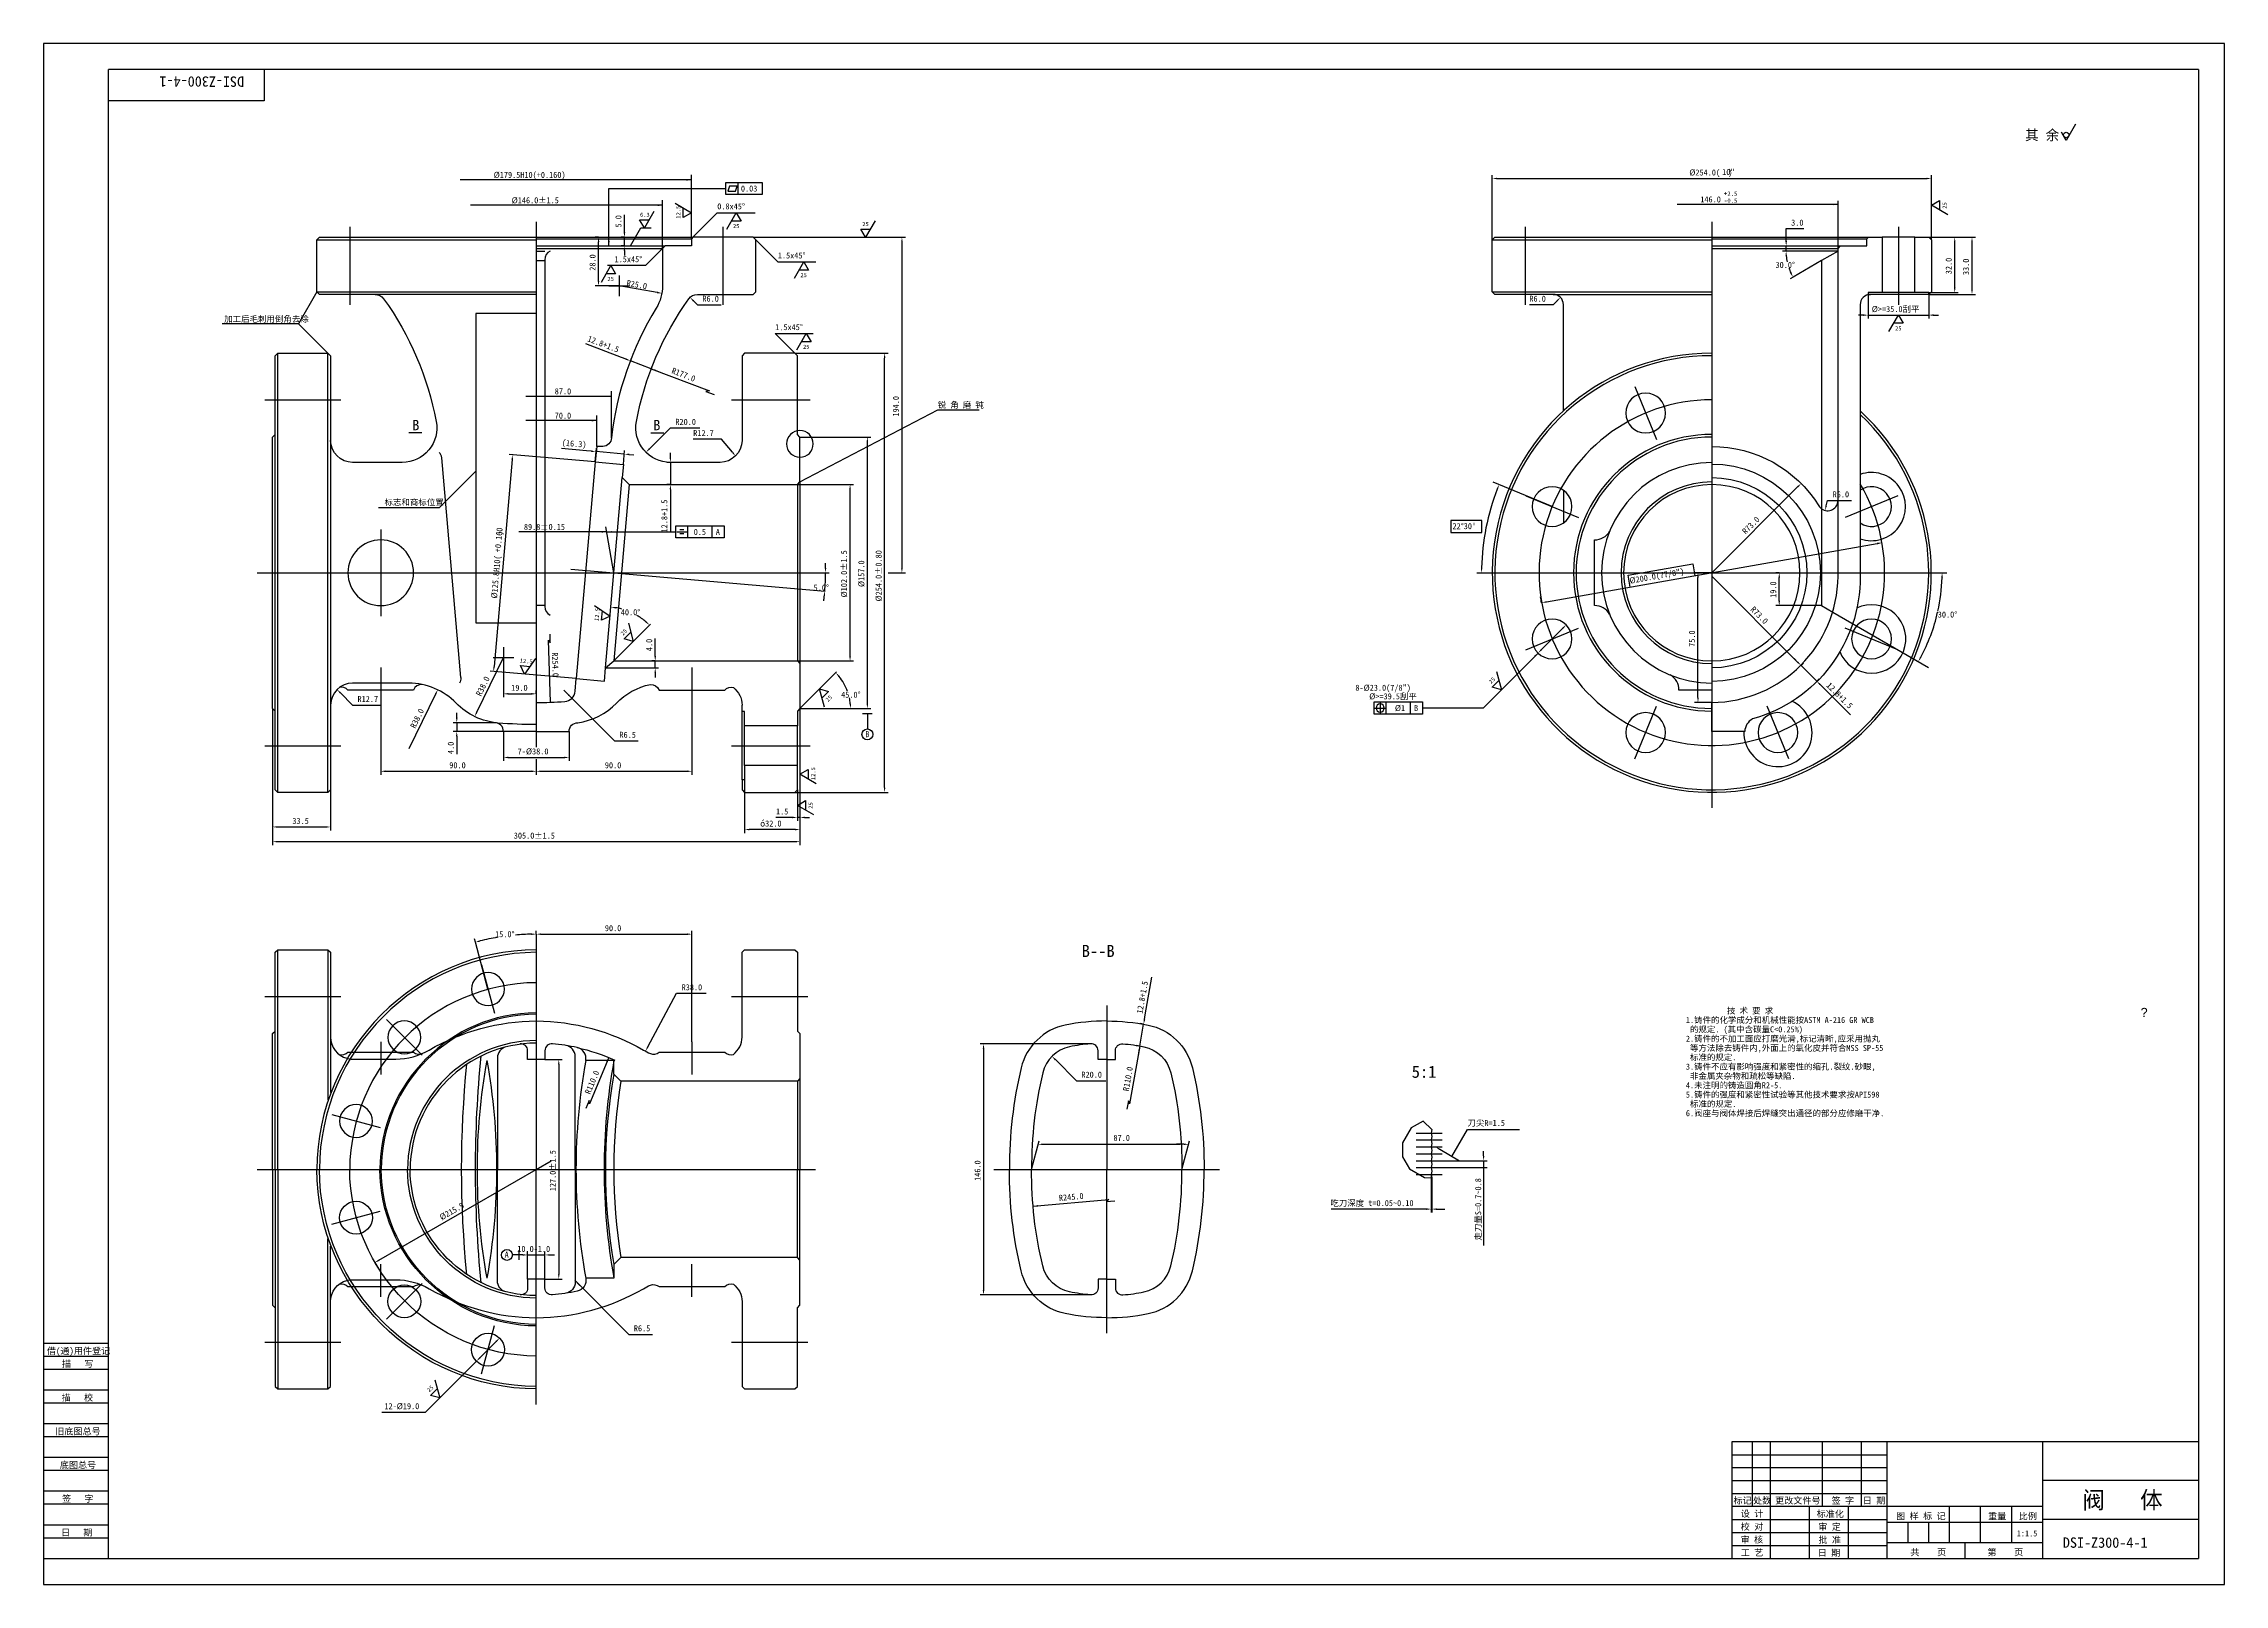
# Model space of a CAD drawing. Header units: metres. Extents: x 0 to 841, y 0 to 594.
import ezdxf

# ---------------------------------------------------------------- set-up
doc = ezdxf.new("R2010")
doc.units = ezdxf.units.M
for name, color, linetype in [('B', 3, 'Continuous'), ('C', 6, 'Continuous'), ('D', 1, 'Continuous'), ('E', 2, 'Continuous'), ('FL', 5, 'Continuous'), ('HA', 5, 'Continuous'), ('T', 7, 'Continuous'), ('TL', 4, 'Continuous')]:
    doc.layers.add(name, color=color, linetype=linetype)

# ---------------------------------------------------------------- blocks, each defined once
blk = doc.blocks.new('PIC5')
for points in [[(-6, 0), (6, 0)], [(2.1, 2.29), (-2.24, 2.29)], [(2.1, -2.35), (-2.34, -2.35)]]:
    blk.add_lwpolyline(points)
blk = doc.blocks.new('PIC20')
blk.add_lwpolyline([(-4.98, -3.04), (4.02, -3.04), (6.02, 2.96), (-2.98, 2.96)], close=True)
blk = doc.blocks.new('PIC1')
for points in [[(-6.4, 0), (6.24, 0)], [(0, 6.28), (0, -6.51)]]:
    blk.add_lwpolyline(points)
blk.add_lwpolyline([(-4.82, 0, 1), (4.82, 0, 1), (-4.82, 0, 1)], format="xyb")
blk = doc.blocks.new('TUKUN1')
at = {"layer": 'FL'}
for p, q in [((841, 594), (0, 594)), ((0, 594), (0, 0)), ((841, 0), (841, 594)), ((0, 83), (25, 83)), ((0, 75), (25, 75)), ((0, 70), (25, 70)), ((0, 62), (25, 62)), ((0, 57), (25, 57)), ((659, 30), (659, 55)), ((666, 10), (666, 55)), ((686, 30), (686, 55)), ((701, 30), (701, 55)), ((0, 49), (25, 49)), ((0, 44), (25, 44)), ((651, 50), (711, 50)), ((651, 45), (711, 45)), ((0, 36), (25, 36)), ((651, 40), (711, 40)), ((651, 35), (711, 35)), ((0, 31), (25, 31)), ((696, 10), (696, 30)), ((0, 23), (25, 23)), ((0, 18), (25, 18)), ((651, 25), (711, 25)), ((651, 20), (711, 20)), ((651, 15), (711, 15)), ((0, 0), (841, 0))]:
    blk.add_line(p, q, dxfattribs=at)
at = {"layer": 'TL'}
for p, q in [((831, 584), (25, 584)), ((25, 10), (25, 584)), ((85, 584), (85, 572)), ((831, 584), (831, 10)), ((85, 572), (25, 572)), ((0, 93), (25, 93)), ((0, 88), (25, 88)), ((831, 55), (651, 55)), ((651, 55), (651, 10)), ((711, 10), (711, 55)), ((771, 10), (771, 55)), ((831, 40), (771, 40)), ((771, 30), (651, 30)), ((681, 10), (681, 30)), ((735, 16), (735, 30)), ((747, 16), (747, 30)), ((759, 16), (759, 30)), ((711, 24), (771, 24)), ((719, 16), (719, 24)), ((727, 16), (727, 24)), ((831, 25), (771, 25)), ((0, 10), (831, 10)), ((771, 16), (711, 16)), ((741, 10), (741, 16))]:
    blk.add_line(p, q, dxfattribs=at)
at = {"layer": 'T'}
for s, p in [('借(通)用件登记', (1.26, 88.76)), ('描   写', (7.09, 83.76)), ('描   校', (6.98, 70.76)), ('旧底图总号', (4.52, 57.76)), ('底图总号', (6.25, 44.76)), ('签   字', (7.1, 31.76)), ('标记', (651.71, 31.07)), ('处数', (659.22, 31.07)), ('更改文件号', (667.75, 31.07)), ('签 字', (689.53, 31.07)), ('日 期', (701.57, 31.07)), ('设 计', (654.5, 25.99)), ('标准化', (683.77, 25.93)), ('图 样 标 记', (714.4, 25.04)), ('重量', (749.88, 25.04)), ('比例', (761.7, 25.04)), ('日   期', (6.72, 18.76)), ('校 对', (654.48, 20.99)), ('审 核', (654.41, 15.99)), ('批 准', (684.46, 15.93)), ('审 定', (684.39, 20.93)), ('工 艺', (654.52, 10.99)), ('日 期', (684.18, 10.93)), ('共    页', (719.91, 11.13)), ('第    页', (749.62, 11.13))]:
    blk.add_text(s, height=2.5, dxfattribs=at).set_placement(p)

msp = doc.modelspace()

# ---------------------------------------------------------------- linework, layer by layer
at = {"layer": 'B'}
for points in [[(643.33, 432.53, 1), (643.33, 347.47, 1)], [(685.67, 414.66, 0.61), (692, 417.9, 0.61)], [(603.92, 374, 0.27), (598.13, 377.33), (598.13, 402.67, 0.27), (603.92, 406, 0.27)], [(643.33, 344.8), (630.67, 344.8, 0.27), (627.33, 350.59, 0.27)], [(119.13, 202.53), (135.88, 202.53, 0.13), (148.67, 206, -0.13), (190, 217.2, -0.13)], [(116.96, 202.82, 0.07), (119.13, 202.53, 0.07)], [(118.41, 205.2), (142.67, 205.2, 0.27), (146, 204.64, 0.27)], [(116.96, 117.18, -0.07), (119.13, 117.47, -0.07)], [(118.41, 114.8), (142.67, 114.8, -0.27), (146, 115.36, -0.27)], [(119.13, 117.47), (135.88, 117.47, -0.13), (148.67, 114, 0.13), (190, 102.8, 0.13)]]:
    msp.add_lwpolyline(points, format="xyb", dxfattribs=at)
at = {"layer": 'C'}
for p, q in [((118.03, 523.33), (118.03, 493.33)), ((190, 525.33), (190, 322.8)), ((261.97, 523.33), (261.97, 493.33)), ((571.37, 523.33), (571.37, 493.33)), ((643.33, 525.33), (643.33, 299.33)), ((85.33, 456.67), (114.67, 456.67)), ((265.33, 456.67), (295.67, 456.67)), ((130, 406.67), (130, 373.33)), ((82.33, 390), (297.67, 390)), ((552.67, 390), (734, 390)), ((130, 353.47), (130, 340.8)), ((250, 353.47), (250, 340.8)), ((85.33, 323.33), (114.67, 323.33)), ((265.33, 323.33), (295.67, 323.33)), ((190, 250.67), (190, 160)), ((85.33, 226.67), (114.67, 226.67)), ((265.33, 226.67), (294.67, 226.67)), ((130, 209.2), (130, 196.53)), ((250, 209.2), (250, 196.53)), ((82.33, 160), (297.67, 160)), ((190, 69.33), (190, 160)), ((130, 110.8), (130, 123.47)), ((250, 110.8), (250, 123.47)), ((85.33, 93.33), (114.67, 93.33)), ((265.33, 93.33), (294.67, 93.33))]:
    msp.add_line(p, q, dxfattribs=at)
for points in [[(715.3, 523.33), (715.3, 493.33)], [(222, 504.67), (222, 496.67)], [(218, 500.67), (226, 500.67)], [(613.61, 461.75), (622.03, 441.43)], [(571.58, 419.72), (591.9, 411.3)], [(715.09, 419.72), (694.76, 411.3)], [(203.33, 391.45), (219.93, 390)], [(571.58, 360.28), (591.9, 368.7)], [(715.09, 360.28), (694.76, 368.7)], [(173.33, 357.33), (181.33, 357.33)], [(177.33, 361.33), (177.33, 353.33)], [(613.61, 318.25), (622.03, 338.57)], [(673.06, 318.25), (664.64, 338.57)], [(168.87, 238.85), (173.88, 220.18)], [(410, 223.2), (410, 160)], [(132.28, 217.72), (145.95, 204.05)], [(111.15, 181.13), (129.82, 176.12)], [(529.33, 174), (539.33, 174)], [(529.33, 171.33), (539.33, 171.33)], [(529.33, 168.67), (539.33, 168.67)], [(366.47, 160), (453.53, 160)], [(366.47, 160), (453.53, 160)], [(410, 96.8), (410, 160)], [(529.33, 166), (539.33, 166)], [(529.33, 163.33), (539.33, 163.33)], [(529.33, 160.67), (539.33, 160.67)], [(529.33, 158), (539.33, 158)], [(111.15, 138.87), (129.82, 143.88)], [(132.28, 102.28), (145.95, 115.95)], [(168.87, 81.15), (173.88, 99.82)]]:
    msp.add_lwpolyline(points, dxfattribs=at)
for points in [[(643.33, 456.67, 3.79), (700.53, 424.24, 3.79)], [(190, 231.97, 0.41), (118.03, 160, 0.41)], [(190, 88.03, -0.41), (118.03, 160, -0.41)]]:
    msp.add_lwpolyline(points, format="xyb", dxfattribs=at)
at = {"layer": 'D'}
for p, q in [((780, 556.67), (778.18, 559.82)), ((783.64, 562.98), (780, 556.67)), ((249.83, 541.47), (160.67, 541.47)), ((263.13, 535.8), (263.13, 540.47)), ((263.13, 540.47), (277.13, 540.47)), ((267.79, 535.8), (267.79, 540.47)), ((277.13, 540.47), (277.13, 535.8)), ((558.67, 518.33), (558.67, 543.33)), ((560.53, 542), (726.13, 542)), ((728, 518.33), (728, 543.33)), ((238.67, 531.67), (164.67, 531.67)), ((218, 516), (218, 538.13)), ((218, 538.13), (263.13, 538.13)), ((243.52, 532.44), (249.83, 528.8)), ((246.68, 526.98), (246.68, 530.62)), ((277.13, 535.8), (263.13, 535.8)), ((692, 532), (630, 532)), ((728, 531.67), (731.15, 533.49)), ((734.31, 528.02), (728, 531.67)), ((731.15, 533.49), (731.15, 529.85)), ((224, 523.07), (224, 528.02)), ((224, 521.2), (224, 523.07)), ((231.67, 522.93), (229.85, 526.08)), ((229.85, 526.08), (233.49, 526.08)), ((235.31, 529.24), (231.67, 522.93)), ((249.83, 528.8), (246.68, 526.98)), ((263.49, 522.45), (267.13, 528.76)), ((268.95, 525.61), (265.31, 525.61)), ((267.13, 528.76), (268.95, 525.61)), ((317, 519.33), (315.18, 522.49)), ((315.18, 522.49), (318.82, 522.49)), ((320.64, 525.64), (317, 519.33)), ((672, 517.87), (672, 522.67)), ((672, 522.67), (673.87, 522.67)), ((673.87, 522.67), (678.82, 522.67)), ((214, 519.33), (212.67, 519.33)), ((214, 502.53), (214, 517.47)), ((224, 519.33), (222.67, 519.33)), ((224, 516), (222.67, 516)), ((224, 516), (224, 519.33)), ((224, 514.13), (224, 512.27)), ((273.67, 519.33), (332.33, 519.33)), ((331, 517.47), (331, 391.87)), ((672, 514), (670.62, 514)), ((727, 519.33), (738.33, 519.33)), ((727, 519.33), (745, 519.33)), ((737, 499.87), (737, 517.47)), ((743.67, 499.2), (743.67, 517.47)), ((215.09, 502.09), (218.73, 508.4)), ((220.56, 505.25), (216.91, 505.25)), ((218.73, 508.4), (220.56, 505.25)), ((289.51, 503.54), (293.15, 509.85)), ((294.97, 506.69), (291.33, 506.69)), ((293.15, 509.85), (294.97, 506.69)), ((222, 500.67), (212.67, 500.67)), ((222, 500.67), (217.55, 500.67)), ((236.58, 498.1), (222, 500.67)), ((674.68, 504), (673.49, 503.31)), ((703.63, 497.33), (703.63, 488)), ((726.97, 498), (738.33, 498)), ((726.97, 497.33), (726.97, 488)), ((727, 497.33), (745, 497.33)), ((250.61, 494.84), (252.12, 493.33)), ((252.12, 493.33), (253.99, 493.33)), ((253.99, 493.33), (261.27, 493.33)), ((580.27, 493.33), (572.98, 493.33)), ((582.13, 493.33), (580.27, 493.33)), ((583.64, 494.84), (582.13, 493.33)), ((701.77, 489.33), (699.9, 489.33)), ((703.63, 489.33), (726.97, 489.33)), ((711.66, 483.02), (715.3, 489.33)), ((715.3, 489.33), (717.12, 486.18)), ((728.83, 489.33), (730.7, 489.33)), ((290.48, 475.9), (294.12, 482.21)), ((294.12, 482.21), (295.95, 479.05)), ((717.12, 486.18), (713.48, 486.18)), ((222.86, 473.02), (209.09, 478.25)), ((224.6, 472.35), (222.86, 473.02)), ((226.35, 471.69), (226.82, 472.93)), ((234.32, 468.65), (226.35, 471.69)), ((289.67, 474.67), (325.67, 474.67)), ((295.95, 479.05), (292.3, 479.05)), ((324.33, 307.2), (324.33, 472.8)), ((234.32, 468.65), (234.8, 469.9)), ((234.32, 468.65), (256.75, 460.11)), ((236.07, 467.99), (237.81, 467.32)), ((219, 458), (186, 458)), ((256.75, 460.11), (255.43, 459.9)), ((255.43, 459.9), (258.55, 458.72)), ((213.33, 448.67), (186, 448.67)), ((233.6, 437.76), (241.71, 445.87)), ((241.71, 445.87), (243.58, 445.87)), ((243.58, 445.87), (253.08, 445.87)), ((209.36, 437.03), (199.67, 437.88)), ((212.73, 432.72), (213.2, 438.04)), ((259.59, 441.54), (250.53, 441.54)), ((261.46, 441.54), (259.59, 441.54)), ((265.66, 436.45), (261.46, 441.54)), ((291.67, 442.33), (319, 442.33)), ((317.67, 339.53), (317.67, 440.47)), ((180.69, 433.65), (173.71, 353.82)), ((212.73, 432.72), (179.52, 435.63)), ((211.22, 436.87), (209.36, 437.03)), ((223.94, 435.76), (213.08, 436.71)), ((223.59, 431.77), (224.05, 437.09)), ((225.8, 435.6), (227.66, 435.43)), ((241.71, 432.53), (240.38, 432.53)), ((241.71, 434.4), (241.71, 436.27)), ((241.71, 432.53), (241.71, 424)), ((241.71, 424), (240.38, 424)), ((241.71, 422.13), (241.71, 420.27)), ((290.67, 424), (312.33, 424)), ((311, 357.87), (311, 422.13)), ((676.43, 423.09), (643.33, 390)), ((241.71, 420.27), (241.71, 405.54)), ((687.45, 415.84), (688, 417.9)), ((688, 417.9), (689.87, 417.9)), ((689.87, 417.9), (697.15, 417.9)), ((217.15, 405.76), (183.22, 405.76)), ((217.15, 405.76), (219.49, 405.76)), ((219.49, 405.76), (243.82, 405.76)), ((243.82, 403.42), (243.82, 408.09)), ((243.82, 408.09), (262.49, 408.09)), ((248.49, 403.42), (248.49, 408.09)), ((257.82, 403.42), (257.82, 408.09)), ((262.49, 408.09), (262.49, 403.42)), ((262.49, 403.42), (243.82, 403.42)), ((579.52, 378.75), (707.15, 401.25)), ((297.67, 390), (302.89, 390)), ((325.67, 390), (332.33, 390)), ((643.33, 390), (636.67, 390)), ((638, 341.87), (638, 388.13)), ((676.43, 355.57), (643.33, 388.67)), ((669.33, 390), (668, 390)), ((669.33, 379.2), (669.33, 388.13)), ((212.5, 377.44), (218.47, 373.26)), ((215.17, 371.72), (215.48, 375.35)), ((218.47, 373.26), (215.17, 371.72)), ((225.52, 370.58), (227.4, 363.54)), ((685.67, 377.33), (668, 377.33)), ((195.48, 340.09), (194.7, 364.08)), ((194.7, 364.08), (195.41, 362.94)), ((195.41, 362.94), (195.3, 366.28)), ((223.88, 364.49), (226.46, 367.06)), ((227.4, 363.54), (223.88, 364.49)), ((235.86, 359.73), (235.86, 364.68)), ((585.84, 368.59), (577.64, 360.39)), ((167.04, 336.24), (177.33, 357.33)), ((177.33, 357.33), (177.33, 342)), ((185.5, 350.92), (183.96, 354.22)), ((183.96, 354.22), (187.59, 353.9)), ((189.68, 356.89), (185.5, 350.92)), ((216.73, 353.33), (237.19, 353.33)), ((235.86, 356), (234.53, 356)), ((235.86, 357.87), (235.86, 359.73)), ((235.86, 353.33), (235.86, 356)), ((290.67, 356), (312.33, 356)), ((576.32, 359.07), (555.11, 337.85)), ((676.43, 355.57), (675.11, 356.89)), ((677.75, 354.25), (678.69, 355.2)), ((677.75, 354.25), (683.78, 348.22)), ((205.42, 349.18), (172.21, 352.08)), ((235.86, 351.47), (235.86, 349.6)), ((301.09, 338.17), (299.21, 345.21)), ((299.21, 345.21), (302.73, 344.27)), ((558.66, 345.87), (561.24, 348.44)), ((562.18, 344.92), (558.66, 345.87)), ((560.29, 351.96), (562.18, 344.92)), ((683.78, 348.22), (684.72, 349.16)), ((685.1, 346.9), (686.42, 345.58)), ((686.42, 345.58), (696.83, 335.17)), ((88.33, 337.67), (88.33, 290.67)), ((88.33, 337.67), (88.33, 285)), ((114.47, 343.67), (119.13, 339)), ((119.13, 339), (121, 339)), ((121, 339), (130.06, 339)), ((130, 344.8), (130, 312.13)), ((151.17, 343.22), (140.88, 322.13)), ((179.2, 343.33), (188.13, 343.33)), ((190, 343.33), (190, 344.67)), ((202.42, 342.93), (200.68, 344.68)), ((200.68, 344.68), (220.15, 325.21)), ((250, 344.8), (250, 312.13)), ((291.67, 337.67), (291.67, 294.33)), ((291.67, 337.67), (291.67, 289.67)), ((291.67, 337.67), (291.67, 285)), ((291.67, 337.67), (319, 337.67)), ((302.73, 344.27), (300.15, 341.69)), ((513.11, 335.52), (513.11, 340.19)), ((513.11, 340.19), (531.77, 340.19)), ((517.77, 335.52), (517.77, 340.19)), ((527.11, 335.52), (527.11, 340.19)), ((531.77, 340.19), (531.77, 335.52)), ((555.11, 337.85), (531.77, 337.85)), ((643.33, 340), (636.67, 340)), ((174, 332.21), (158, 332.21)), ((177.33, 328.8), (158, 328.8)), ((159.33, 334.08), (159.33, 335.95)), ((159.33, 332.21), (159.33, 328.8)), ((177.33, 328.8), (177.33, 317.47)), ((202.67, 328.8), (202.67, 317.47)), ((531.77, 335.52), (513.11, 335.52)), ((159.33, 326.93), (159.33, 325.07)), ((159.33, 325.07), (159.33, 320.12)), ((220.15, 325.21), (222.01, 325.21)), ((222.01, 325.21), (229.3, 325.21)), ((131.87, 313.47), (188.13, 313.47)), ((179.2, 318.8), (200.8, 318.8)), ((190, 318.13), (190, 312.13)), ((190, 318.13), (190, 312.13)), ((191.87, 313.47), (248.13, 313.47)), ((291.67, 312.33), (294.82, 314.15)), ((297.98, 308.69), (291.67, 312.33)), ((294.82, 314.15), (294.82, 310.51)), ((110.67, 306.33), (110.67, 290.67)), ((270.33, 310.17), (270.33, 289.67)), ((289.67, 305.33), (325.67, 305.33)), ((290.67, 306.33), (290.67, 294.33)), ((286.93, 295.67), (282.43, 295.67)), ((288.8, 295.67), (286.93, 295.67)), ((290.67, 300.33), (293.82, 302.15)), ((296.98, 296.69), (290.67, 300.33)), ((291.67, 295.67), (290.67, 295.67)), ((293.53, 295.67), (295.4, 295.67)), ((293.82, 302.15), (293.82, 298.51)), ((90.2, 292), (108.8, 292)), ((289.8, 286.33), (90.2, 286.33)), ((289.8, 291), (272.2, 291)), ((166.53, 247.58), (166.19, 248.87)), ((190, 250.67), (190, 252.01)), ((190, 250.67), (190, 252)), ((191.87, 250.67), (248.13, 250.67)), ((250, 209.2), (250, 252)), ((232.99, 207.21), (244.12, 227.87)), ((244.12, 227.87), (245.99, 227.87)), ((245.99, 227.87), (255.5, 227.87)), ((424.86, 219.63), (427.42, 234.14)), ((424.54, 217.79), (424.86, 219.63)), ((422.73, 207.55), (424.22, 215.96)), ((424.22, 215.96), (422.9, 216.19)), ((193.33, 202.33), (200, 202.33)), ((217.94, 203.13), (210.58, 185.26)), ((403.77, 208.4), (361.13, 208.4)), ((362.47, 206.54), (362.47, 113.46)), ((390.17, 202.29), (398.28, 194.18)), ((422.73, 207.55), (418.8, 185.23)), ((422.73, 207.55), (421.42, 207.78)), ((422.41, 205.71), (422.09, 203.88)), ((198.67, 200.47), (198.67, 119.53)), ((398.28, 194.18), (400.15, 194.18)), ((400.15, 194.18), (409.65, 194.18)), ((210.4, 186.58), (209.13, 183.5)), ((210.58, 185.26), (210.4, 186.58)), ((418.34, 186.48), (417.76, 183.2)), ((418.8, 185.23), (418.34, 186.48)), ((385.45, 169.66), (438.25, 169.66)), ((436.92, 169.66), (436.86, 169.66)), ((439.72, 169.66), (436.92, 169.66)), ((438.25, 169.66), (438.31, 169.66)), ((129.29, 124.95), (190, 160)), ((538.38, 167.73), (546, 163.33)), ((539.33, 163.33), (556.67, 163.33)), ((539.33, 160.67), (556.67, 160.67)), ((546, 163.33), (547.87, 163.33)), ((547.87, 163.33), (547.93, 163.33)), ((555.33, 165.2), (555.33, 167.07)), ((555.33, 163.33), (555.33, 160.67)), ((535.15, 158), (535.15, 143.33)), ((535.33, 156.67), (535.33, 143.33)), ((555.33, 158.8), (555.33, 156.93)), ((555.33, 156.93), (555.33, 156.87)), ((381.62, 145.76), (410.84, 148.32)), ((410.84, 148.32), (409.75, 147.56)), ((409.75, 147.56), (413.07, 147.85)), ((531.15, 144.67), (496.55, 144.67)), ((533.29, 144.67), (531.15, 144.67)), ((533.29, 144.67), (531.42, 144.67)), ((535.15, 144.67), (535.33, 144.67)), ((537.2, 144.67), (539.07, 144.67)), ((539.07, 144.67), (540.35, 144.67)), ((184.8, 127), (182.93, 127)), ((186.67, 117.67), (186.67, 128.33)), ((186.67, 127), (193.33, 127)), ((193.33, 117.67), (193.33, 128.33)), ((195.2, 127), (197.07, 127)), ((193.33, 117.67), (200, 117.67)), ((206.56, 115.53), (204.81, 117.28)), ((204.81, 117.28), (225.7, 96.39)), ((403.77, 111.6), (361.13, 111.6)), ((168.22, 87.33), (174.53, 93.64)), ((225.7, 96.39), (227.56, 96.39)), ((227.56, 96.39), (234.85, 96.39)), ((150.87, 78.9), (152.75, 71.87)), ((149.23, 72.81), (151.81, 75.38)), ((152.75, 71.87), (149.23, 72.81))]:
    msp.add_line(p, q, dxfattribs=at)
for points in [[(249.83, 518.8), (249.83, 543.47)], [(238.67, 515), (238.67, 533.67)], [(692, 514), (692, 533.33)], [(226.33, 516), (230.33, 522.93), (234.33, 522.93)], [(250.37, 519.33), (259.79, 528.76), (274.46, 528.76)], [(238.67, 515), (232.07, 508.4), (217.4, 508.4)], [(274.67, 518.33), (283.15, 509.85), (297.82, 509.85)], [(672, 514), (672, 516)], [(692, 514), (672, 514)], [(685.67, 510.34), (674.68, 504)], [(105.33, 498.33), (98.33, 486)], [(109.67, 474.67), (98.33, 486), (68.82, 486)], [(289.67, 474.67), (282.12, 482.21), (296.79, 482.21)], [(219, 442), (219, 460)], [(213.33, 438.67), (213.33, 450.67)], [(291.67, 425), (344.79, 452.88), (360.83, 452.88)], [(145.8, 444), (140.8, 444)], [(234.2, 444), (239.2, 444)], [(166.67, 429.2), (152.52, 415.06), (129.19, 415.06)], [(581.74, 415.51), (558.95, 424.95)], [(219.93, 390), (216.81, 407.73)], [(542.67, 405.48), (554.67, 405.48), (554.67, 410.14), (542.67, 410.14), (542.67, 405.48)], [(219.93, 390), (301.36, 382.88)], [(611.82, 384.44), (611.01, 389.04), (635.96, 393.44), (636.77, 388.84)], [(219.86, 356), (234, 370.14)], [(689.99, 374.84), (726.94, 353.5)], [(291.67, 337.67), (305.81, 351.81)], [(291.67, 337.67), (311.67, 337.67)], [(319.53, 335.67), (315.8, 335.67)], [(317.67, 335.67), (317.67, 329.77)], [(171.37, 229.51), (166.53, 247.58)], [(381, 160), (383.93, 170.95)], [(439, 160), (441.93, 170.95)], [(543.11, 165), (549.11, 175.39), (569.11, 175.39)], [(190, 160), (195.77, 163.33)], [(555.33, 160.67), (555.33, 130.67)], [(183.33, 127), (180.77, 127)], [(183.33, 125.13), (183.33, 128.87)], [(166.9, 86.01), (147.1, 66.21), (130.43, 66.21)]]:
    msp.add_lwpolyline(points, dxfattribs=at)
for points in [[(577.68, 378.42, -0.01), (577.32, 380.72, -0.01)], [(205.75, 206.96, -0.05), (220.29, 202.12, -0.05)], [(127.68, 124.02, 0.01), (128.97, 121.86, 0.01)]]:
    msp.add_lwpolyline(points, format="xyb", dxfattribs=at)
for centre, radius in [((780, 558.77), 1.05), ((317.67, 327.67), 2.1), ((178.67, 127), 2.1)]:
    msp.add_circle(centre, radius, dxfattribs=at)
for centre, radius, start, end in [((692, 514), 20.04, 185.34, 191.82), ((692, 514), 20.04, 199.1, 204.66), ((643.33, 390), 88.8, 158.7, 178.8), ((219.93, 390), 81.63, 355, 0), ((219.93, 390), 81.63, 1.31, 2.62), ((663.73, 390), 68.41, 347.45, 358.44), ((219.93, 390), 81.63, 352.38, 353.69), ((216.68, 352.82), 24.03, 74.9, 80.55), ((216.68, 352.82), 24.03, 49.45, 59.7), ((663.73, 390), 68.41, 331.56, 347.13), ((291.67, 337.67), 19.52, 19.64, 39.52), ((291.67, 337.67), 19.52, 5.48, 12.15), ((190, 160), 90.68, 99.47, 103.82), ((190, 160), 90.68, 91.18, 95.09)]:
    msp.add_arc(centre, radius, start, end, dxfattribs=at)
for points in [[(247.91, 541.16), (249.83, 541.47), (247.91, 541.77)], [(560.53, 542.31), (560.53, 541.69), (558.67, 542)], [(726.13, 542.31), (726.13, 541.69), (728, 542)], [(236.75, 531.36), (238.67, 531.67), (236.75, 531.97)], [(690.08, 531.7), (692, 532), (690.08, 532.3)], [(213.69, 517.47), (214.31, 517.47), (214, 519.33)], [(217.69, 517.87), (218.31, 517.87), (218, 516)], [(223.69, 521.2), (224.31, 521.2), (224, 519.33)], [(223.69, 514.13), (224.31, 514.13), (224, 516)], [(330.69, 517.47), (331.31, 517.47), (331, 519.33)], [(672.31, 517.87), (671.69, 517.87), (672, 516)], [(671.73, 512.12), (672.35, 512.15), (671.96, 514)], [(736.69, 517.47), (737.31, 517.47), (737, 519.33)], [(743.36, 517.47), (743.98, 517.47), (743.67, 519.33)], [(674.06, 505.78), (673.51, 505.49), (674.64, 503.98)], [(213.69, 502.53), (214.31, 502.53), (214, 500.67)], [(236.63, 498.4), (236.52, 497.79), (238.41, 497.77)], [(736.69, 499.87), (737.31, 499.87), (737, 498)], [(743.36, 499.2), (743.98, 499.2), (743.67, 497.33)], [(250.39, 494.62), (250.83, 495.06), (249.29, 496.16)], [(583.42, 495.06), (583.86, 494.62), (584.96, 496.16)], [(701.77, 489.64), (701.77, 489.02), (703.63, 489.33)], [(728.83, 489.64), (728.83, 489.02), (726.97, 489.33)], [(224.71, 472.64), (224.49, 472.06), (226.35, 471.69)], [(324.02, 472.8), (324.64, 472.8), (324.33, 474.67)], [(236.18, 468.28), (235.95, 467.7), (234.32, 468.65)], [(236.18, 468.28), (235.95, 467.7), (234.32, 468.65)], [(217.08, 457.7), (219, 458), (217.08, 458.3)], [(211.41, 448.36), (213.33, 448.67), (211.41, 448.97)], [(233.82, 437.54), (233.38, 437.98), (232.28, 436.44)], [(317.36, 440.47), (317.98, 440.47), (317.67, 442.33)], [(180.38, 433.68), (181, 433.63), (180.85, 435.51)], [(211.25, 437.18), (211.19, 436.56), (213.08, 436.71)], [(225.82, 435.91), (225.77, 435.29), (223.94, 435.76)], [(241.4, 434.4), (242.02, 434.4), (241.71, 432.53)], [(265.9, 436.65), (265.42, 436.25), (266.85, 435.01)], [(241.4, 422.13), (242.02, 422.13), (241.71, 424)], [(310.69, 422.13), (311.31, 422.13), (311, 424)], [(560.31, 422.37), (560.88, 422.13), (561.29, 423.98)], [(676.65, 422.87), (676.21, 423.31), (677.75, 424.41)], [(687.75, 415.76), (687.15, 415.92), (686.96, 414.04)], [(215.23, 405.45), (217.15, 405.76), (215.23, 406.06)], [(219.02, 406.07), (219.02, 405.45), (217.15, 405.76)], [(707.2, 400.95), (707.09, 401.56), (708.99, 401.58)], [(301.85, 391.87), (301.23, 391.86), (301.56, 390)], [(330.69, 391.87), (331.31, 391.87), (331, 390)], [(554.86, 391.86), (554.24, 391.87), (554.53, 390)], [(637.69, 388.13), (638.31, 388.13), (638, 390)], [(669.02, 388.13), (669.64, 388.13), (669.33, 390)], [(731.8, 388.14), (732.43, 388.13), (732.14, 390)], [(300.76, 381.06), (301.38, 381), (301.25, 382.89)], [(579.57, 378.44), (579.46, 379.05), (577.68, 378.42)], [(669.02, 379.2), (669.64, 379.2), (669.33, 377.33)], [(220.59, 376.21), (220.67, 376.83), (218.77, 376.76)], [(232.51, 371.31), (232.09, 370.85), (233.67, 369.81)], [(586.06, 368.37), (585.62, 368.81), (587.16, 369.91)], [(173.4, 353.85), (174.02, 353.8), (173.54, 351.97)], [(235.55, 357.87), (236.17, 357.87), (235.86, 356)], [(235.55, 351.47), (236.17, 351.47), (235.86, 353.33)], [(310.69, 357.87), (311.31, 357.87), (311, 356)], [(575.22, 357.53), (574.78, 357.97), (576.32, 359.07)], [(577.86, 360.17), (577.42, 360.61), (576.32, 359.07)], [(676.21, 355.35), (676.65, 355.79), (677.75, 354.25)], [(676.65, 355.79), (676.21, 355.35), (677.75, 354.25)], [(724.16, 357.27), (723.61, 357.57), (722.97, 355.79)], [(114.25, 343.45), (114.69, 343.89), (113.15, 344.99)], [(151.45, 343.09), (150.89, 343.36), (151.99, 344.9)], [(306.49, 349.88), (306.95, 350.29), (305.47, 351.47)], [(685.32, 347.12), (684.88, 346.68), (683.78, 348.22)], [(179.2, 343.64), (179.2, 343.02), (177.33, 343.33)], [(188.13, 343.64), (188.13, 343.02), (190, 343.33)], [(195.11, 341.94), (195.73, 341.96), (195.48, 340.09)], [(202.64, 343.15), (202.2, 342.71), (203.74, 341.62)], [(311.4, 339.55), (310.78, 339.52), (311.18, 337.67)], [(317.36, 339.53), (317.98, 339.53), (317.67, 337.67)], [(637.69, 341.87), (638.31, 341.87), (638, 340)], [(159.02, 334.08), (159.64, 334.08), (159.33, 332.21)], [(159.02, 326.93), (159.64, 326.93), (159.33, 328.8)], [(167.32, 336.1), (166.77, 336.37), (166.23, 334.56)], [(131.87, 313.78), (131.87, 313.16), (130, 313.47)], [(179.2, 319.11), (179.2, 318.49), (177.33, 318.8)], [(188.13, 313.78), (188.13, 313.16), (190, 313.47)], [(191.87, 313.78), (191.87, 313.16), (190, 313.47)], [(200.8, 319.11), (200.8, 318.49), (202.67, 318.8)], [(248.13, 313.78), (248.13, 313.16), (250, 313.47)], [(324.02, 307.2), (324.64, 307.2), (324.33, 305.33)], [(288.8, 295.98), (288.8, 295.36), (290.67, 295.67)], [(293.53, 295.98), (293.53, 295.36), (291.67, 295.67)], [(90.2, 292.31), (90.2, 291.69), (88.33, 292)], [(90.2, 286.64), (90.2, 286.02), (88.33, 286.33)], [(108.8, 292.31), (108.8, 291.69), (110.67, 292)], [(272.2, 291.31), (272.2, 290.69), (270.33, 291)], [(289.8, 291.31), (289.8, 290.69), (291.67, 291)], [(289.8, 286.64), (289.8, 286.02), (291.67, 286.33)], [(168.42, 247.75), (168.26, 248.35), (166.53, 247.59)], [(188.13, 250.97), (188.14, 250.35), (190, 250.68)], [(191.87, 250.98), (191.87, 250.36), (190, 250.67)], [(248.13, 250.98), (248.13, 250.36), (250, 250.67)], [(424.23, 217.85), (424.85, 217.74), (424.22, 215.96)], [(198.36, 200.47), (198.98, 200.47), (198.67, 202.33)], [(217.52, 201.29), (216.94, 201.53), (217.94, 203.13)], [(233.26, 207.06), (232.72, 207.36), (232.1, 205.57)], [(362.16, 206.54), (362.78, 206.54), (362.47, 208.4)], [(389.95, 202.07), (390.39, 202.51), (388.85, 203.61)], [(422.72, 205.66), (422.1, 205.77), (422.73, 207.55)], [(422.1, 205.77), (422.72, 205.66), (422.73, 207.55)], [(385.45, 169.35), (385.45, 169.97), (383.59, 169.66)], [(439.72, 169.97), (439.72, 169.35), (441.59, 169.66)], [(538.22, 167.46), (538.53, 168), (536.76, 168.67)], [(555.02, 165.2), (555.64, 165.2), (555.33, 163.33)], [(555.02, 158.8), (555.64, 158.8), (555.33, 160.67)], [(383.45, 146.24), (383.51, 145.62), (381.62, 145.76)], [(533.29, 144.98), (533.29, 144.36), (535.15, 144.67)], [(533.29, 144.98), (533.29, 144.36), (535.15, 144.67)], [(537.2, 144.98), (537.2, 144.36), (535.33, 144.67)], [(184.8, 127.31), (184.8, 126.69), (186.67, 127)], [(195.2, 127.31), (195.2, 126.69), (193.33, 127)], [(129.45, 124.68), (129.14, 125.22), (127.68, 124.02)], [(198.36, 119.53), (198.98, 119.53), (198.67, 117.67)], [(206.78, 115.75), (206.34, 115.31), (207.88, 114.21)], [(362.16, 113.46), (362.78, 113.46), (362.47, 111.6)], [(174.75, 93.42), (174.31, 93.86), (175.85, 94.96)], [(168.44, 87.11), (168, 87.55), (166.9, 86.01)]]:
    msp.add_solid(points, dxfattribs=at)
at = {"layer": 'E'}
msp.add_lwpolyline([(190, 490), (166.67, 490), (166.67, 370.67), (190, 370.67)], dxfattribs=at)
at = {"layer": 'FL'}
msp.add_lwpolyline([(296.8, 439.67, 1), (286.53, 439.67, 1)], format="xyb", close=True, dxfattribs=at)
at = {"layer": 'HA'}
for points in [[(643.33, 328.8), (643.33, 340)], [(532.03, 178.63), (527.41, 175.97), (524.08, 170.19), (524.08, 164.86), (526.75, 160.24), (532.52, 156.91), (535.33, 156.67)]]:
    msp.add_lwpolyline(points, dxfattribs=at)
at = {"layer": 'TL'}
for points in [[(190, 497.33), (106.33, 497.33), (105.33, 498.33), (105.33, 518.33), (106.33, 519.33), (250.37, 519.33)], [(105.33, 518.33), (190, 518.33)], [(190, 518.8), (249.83, 518.8)], [(190, 516), (239.67, 516)], [(190, 515), (238.67, 515)], [(190, 514), (193.33, 514)], [(558.67, 518.33), (643.33, 518.33)], [(643.33, 518.8), (703.17, 518.8)], [(643.33, 516), (703.17, 516)], [(643.33, 515), (692, 515)], [(692, 514), (685.67, 510.34), (685.67, 377.33), (689.99, 374.84)], [(721.63, 519.33), (708.97, 519.33)], [(721.63, 519.33), (727, 519.33), (728, 518.33), (728, 498.33), (727, 497.33), (726.97, 497.33), (726.97, 498), (721.63, 498), (721.63, 519.33)], [(190, 510.34), (193.33, 510.34)], [(105.33, 498.33), (190, 498.33)], [(558.67, 498.33), (643.33, 498.33)], [(582.13, 497.33), (643.33, 497.33)], [(727, 497.33), (703.63, 497.33)], [(721.63, 498), (708.97, 498)], [(90.33, 305.33), (89.33, 306.33), (89.33, 336.67), (88.33, 337.67), (88.33, 442.33), (89.33, 443.33), (89.33, 473.67), (90.33, 474.67), (109.67, 474.67), (110.67, 473.67), (110.67, 306.33), (109.67, 305.33), (90.33, 305.33)], [(90.33, 305.33), (90.33, 474.67)], [(109.67, 305.33), (109.67, 474.67)], [(89.33, 336.67), (89.33, 443.33)], [(212.73, 432.72), (205.42, 349.18)], [(216.73, 353.33), (223.14, 426.67)], [(225.81, 424), (219.86, 356)], [(290.67, 424), (290.67, 356)], [(291.67, 425), (291.67, 355)], [(586.13, 421.8), (586.13, 409.23)], [(193.33, 377.33), (190, 377.33)], [(269.33, 310.17), (269.33, 339)], [(270.33, 315.67), (270.33, 331)], [(290.67, 315.67), (290.67, 331)], [(289.67, 305.33), (290.67, 306.33), (290.67, 315.67), (270.33, 315.67), (270.33, 310.17), (269.33, 310.17), (269.33, 306.33), (270.33, 305.33), (289.67, 305.33)], [(89.33, 160), (89.33, 243.67), (90.33, 244.67)], [(90.33, 160), (90.33, 244.67)], [(90.33, 244.67), (109.67, 244.67), (110.67, 243.67)], [(109.67, 244.67), (109.67, 186.74)], [(110.67, 243.67), (110.67, 189.57)], [(88.33, 160), (88.33, 212.33), (89.33, 213.33)], [(290.67, 194), (290.67, 160)], [(291.67, 195), (291.67, 160)], [(88.33, 160), (88.33, 107.67), (89.33, 106.67)], [(89.33, 160), (89.33, 76.33), (90.33, 75.33)], [(90.33, 160), (90.33, 75.33)], [(290.67, 126), (290.67, 160)], [(291.67, 125), (291.67, 160)], [(109.67, 75.33), (109.67, 133.26)], [(110.67, 76.33), (110.67, 130.43)], [(90.33, 75.33), (109.67, 75.33), (110.67, 76.33)]]:
    msp.add_lwpolyline(points, dxfattribs=at)
for points in [[(195.33, 514, 0.32), (193.33, 510.67), (193.33, 377.01, 0.32), (195.33, 373.68, 0.32)], [(274.67, 498.33), (274.67, 518.33), (273.67, 519.33), (250.37, 519.33), (249.83, 518.8), (249.83, 516), (239.67, 516), (238.67, 515), (238.67, 500.67, -0.14), (236.27, 492.05, 0.11), (219, 442, -0.38), (215.67, 438.67), (213.33, 438.67), (212.73, 432.72), (223.59, 431.77), (223.14, 426.67), (225.81, 424), (290.67, 424), (291.67, 425), (291.67, 442.33), (290.67, 443.33), (290.67, 473.67), (289.67, 474.67), (270.33, 474.67), (269.33, 473.67), (269.33, 441, -0.41), (260.87, 432.53), (241.71, 432.53, -0.47), (228.6, 448.31, -0.11), (248.88, 495.67, -0.24), (252.12, 497.33), (273.67, 497.33), (274.67, 498.33)], [(586.13, 452.42), (586.13, 493.33, 0.41), (582.13, 497.33), (559.67, 497.33), (558.67, 498.33), (558.67, 518.33), (559.67, 519.33), (703.7, 519.33)], [(643.33, 340, 0.41), (692, 388.67), (692, 515), (693, 516), (703.17, 516), (703.17, 518.8), (703.7, 519.33), (708.97, 519.33), (708.97, 498), (703.63, 498), (703.63, 497.33), (704.53, 497.33, 0.41), (700.53, 493.33), (700.53, 388.67, -0.34), (658.98, 333.65, 0.25), (656, 328.8), (643.33, 328.8)], [(127.88, 497.33, -0.24), (131.12, 495.67, -0.11), (151.4, 448.31, -0.47), (138.29, 432.53), (119.13, 432.53, -0.41), (110.67, 441, -0.41)], [(643.33, 474.67, 5.33), (700.53, 452.42, 5.33)], [(643.33, 473.67, 5.25), (700.53, 451.06, 5.25)], [(643.33, 443.33, 1), (643.33, 336.67, 1)], [(643.33, 442.33, 1), (643.33, 337.67, 1)], [(643.33, 438.67, -0.26), (684.61, 415.79, 0.1), (685.67, 414.66, 0.1)], [(160.93, 349.62), (153.52, 434.36, 0.18), (152.56, 436.43, 0.18)], [(643.33, 431.93, -1), (643.33, 348.07, -1)], [(643.33, 425, 1), (643.33, 355, 1)], [(643.33, 426.67, -1), (643.33, 353.33, -1)], [(700.53, 403.1, 1.41), (700.53, 427.92, 1.41)], [(700.53, 409.23, 1.92), (700.53, 421.8, 1.92)], [(692.66, 359.7, 2.56), (699.19, 376.34, 2.56)], [(190, 340, 0.02), (200.96, 340.35, 0.37), (204.99, 344.3), (205.42, 349.18), (216.28, 348.23), (216.73, 353.33), (219.86, 356), (290.67, 356), (291.67, 355), (291.67, 337.67), (290.67, 336.67), (290.67, 331), (270.33, 331), (270.33, 336.5), (269.33, 336.5), (269.33, 339)], [(190, 331.47, -0.02), (175.23, 332.08, -0.18), (159.11, 339.73, 0.2), (140.88, 347.47), (119.13, 347.47, 0.41), (110.67, 339, 0.41)], [(146, 346.94, 0.33), (142.67, 344.8), (117.33, 344.8, 0.28), (114, 345.73, 0.28)], [(160.93, 349.62, -0.18), (160.34, 347.42, -0.18)], [(190, 328.8), (202.67, 328.8, -0.42), (206, 332.21, 0.17), (220.89, 339.73, -0.15), (234, 346.94, -0.33), (237.33, 344.8), (262.67, 344.8, -0.28), (266, 345.73, -0.23), (269.33, 339, -0.23)], [(655.68, 328.8, 1.88), (674.13, 340.47, 1.88)], [(190, 328.8), (177.33, 328.8, 0.42), (174, 332.21, 0.42)], [(190, 244.67, 0.41), (105.33, 160, 0.41)], [(269.33, 243.67), (270.33, 244.67), (289.67, 244.67), (290.67, 243.67), (290.67, 213.33), (291.67, 212.33), (291.67, 195), (290.67, 194), (222.6, 194), (219.93, 196.67), (219.93, 201.93), (209.08, 201.93, 0.4), (205.75, 206.96, 0.03), (196.23, 208.4, 0.44), (193.33, 205.74), (193.33, 202.33), (190, 202.33)], [(190, 243.67, 0.41), (106.33, 160, 0.41)], [(190, 217.2, -0.13), (231.33, 206, 0.03), (234, 204.64, 0.27), (237.33, 205.2), (262.67, 205.2, 0.28), (266, 204.27, 0.23), (269.33, 211), (269.33, 243.67)], [(190, 220.37, 0.41), (129.63, 160, 0.41)], [(190, 219.83, 0.41), (130.17, 160, 0.41)], [(110.67, 211, 0.34), (116.96, 202.82), (116.96, 202.82)], [(410, 217.2, 0.05), (394.01, 215.62, 0.29), (376.99, 199.16, 0.06), (372.47, 160, 0.06)], [(410, 217.2, -0.05), (425.99, 215.62, -0.29), (443.01, 199.16, -0.06), (447.53, 160, -0.06)], [(114, 204.27, 0.28), (117.33, 205.2), (118.41, 205.2)], [(190, 209.67, 0.41), (140.33, 160, 0.41)], [(190, 208.67, 0.41), (141.33, 160, 0.41)], [(168.77, 116.21, -0.05), (168.77, 203.79, -0.05)], [(170.92, 201.93, 0.09), (170.92, 118.07, 0.09)], [(170.92, 201.93, -0.09), (170.92, 118.07, -0.09)], [(178.28, 207.23, 0.34), (174.99, 203.03), (174.99, 160)], [(190, 202.33), (186.67, 202.33), (186.67, 205.74, 0.44), (183.77, 208.4, 0.44)], [(205.01, 160), (205.01, 203.5, 0.37), (201.35, 207.78, 0.37)], [(209.08, 201.93, 0.09), (209.08, 118.07, 0.09)], [(219.93, 201.93, 0.09), (219.93, 118.07, 0.09)], [(410, 202.33), (406.67, 202.33), (406.67, 205.74, 0.44), (403.77, 208.4, 0.03), (395.67, 207.25, 0.29), (385.3, 197.22, 0.06), (381, 160, 0.06)], [(410, 202.33), (413.33, 202.33), (413.33, 205.74, -0.44), (416.23, 208.4, -0.03), (424.33, 207.25, -0.29), (434.7, 197.22, -0.06), (439, 160, -0.06)], [(163.1, 200.56, 0.05), (163.1, 119.44, 0.05)], [(219.93, 196.67, 0.09), (219.93, 123.33, 0.09)], [(222.6, 194, 0.08), (222.6, 126, 0.08)], [(532.03, 178.63), (535.33, 175.33, 0.14), (535.33, 172.67, 0.14), (535.33, 170, 0.14), (535.33, 167.33, 0.14), (535.33, 164.67, 0.14), (535.33, 162, 0.14), (535.33, 159.33, 0.14), (535.33, 156.67, 0.14)], [(190, 75.33, -0.41), (105.33, 160, -0.41)], [(190, 76.33, -0.41), (106.33, 160, -0.41)], [(190, 99.63, -0.41), (129.63, 160, -0.41)], [(190, 100.17, -0.41), (130.17, 160, -0.41)], [(190, 110.33, -0.41), (140.33, 160, -0.41)], [(190, 111.33, -0.41), (141.33, 160, -0.41)], [(178.28, 112.77, -0.34), (174.99, 116.97), (174.99, 160)], [(205.01, 160), (205.01, 116.5, -0.37), (201.35, 112.22, -0.37)], [(410, 102.8, -0.05), (394.01, 104.38, -0.29), (376.99, 120.84, -0.06), (372.47, 160, -0.06)], [(410, 117.67), (406.67, 117.67), (406.67, 114.26, -0.44), (403.77, 111.6, -0.03), (395.67, 112.75, -0.29), (385.3, 122.78, -0.06), (381, 160, -0.06)], [(410, 102.8, 0.05), (425.99, 104.38, 0.29), (443.01, 120.84, 0.06), (447.53, 160, 0.06)], [(410, 117.67), (413.33, 117.67), (413.33, 114.26, 0.44), (416.23, 111.6, 0.03), (424.33, 112.75, 0.29), (434.7, 122.78, 0.06), (439, 160, 0.06)], [(269.33, 76.33), (270.33, 75.33), (289.67, 75.33), (290.67, 76.33), (290.67, 106.67), (291.67, 107.67), (291.67, 125), (290.67, 126), (222.6, 126), (219.93, 123.33), (219.93, 118.07), (209.08, 118.07, -0.4), (205.75, 113.04, -0.03), (196.23, 111.6, -0.44), (193.33, 114.26), (193.33, 117.67), (190, 117.67)], [(110.67, 109, -0.34), (116.96, 117.18), (116.96, 117.18)], [(110.67, 109, -0.34), (116.96, 117.18), (116.96, 117.18)], [(114, 115.73, -0.28), (117.33, 114.8), (118.41, 114.8)], [(190, 117.67), (186.67, 117.67), (186.67, 114.26, -0.44), (183.77, 111.6, -0.44)], [(190, 102.8, 0.13), (231.33, 114, -0.03), (234, 115.36, -0.27), (237.33, 114.8), (262.67, 114.8, -0.28), (266, 115.73, -0.23), (269.33, 109), (269.33, 76.33)]]:
    msp.add_lwpolyline(points, format="xyb", dxfattribs=at)
for points in [[(625.49, 451.59, 1), (610.15, 451.59, 1)], [(589.41, 415.51, 1), (574.07, 415.51, 1)], [(677.33, 390, 1), (609.33, 390, 1)], [(117.33, 390, 1), (142.67, 390, 1)], [(589.41, 364.49, 1), (574.07, 364.49, 1)], [(712.59, 364.49, 1), (697.26, 364.49, 1)], [(625.49, 328.41, 1), (610.15, 328.41, 1)], [(676.51, 328.41, 1), (661.18, 328.41, 1)], [(177.71, 229.51, 1), (165.04, 229.51, 1)], [(145.45, 210.89, 1), (132.78, 210.89, 1)], [(126.82, 178.63, 1), (114.15, 178.63, 1)], [(126.82, 141.37, -1), (114.15, 141.37, -1)], [(145.45, 109.11, -1), (132.78, 109.11, -1)], [(177.71, 90.49, -1), (165.04, 90.49, -1)]]:
    msp.add_lwpolyline(points, format="xyb", close=True, dxfattribs=at)

# ---------------------------------------------------------------- block references
at = {"layer": 'D', "xscale": 0.33, "yscale": 0.33, "zscale": 0.33}
for name, p in [('PIC20', (265.46, 538.13)), ('PIC5', (246.15, 405.76)), ('PIC1', (515.44, 337.85))]:
    msp.add_blockref(name, p, dxfattribs=at)
at = {"layer": 'T'}
msp.add_blockref('TUKUN1', (0, 0), dxfattribs=at)

# ---------------------------------------------------------------- texts
at = {"layer": 'D'}
for s, height, rotation, p in [('DSI-Z300-4-1', 4, 180, (77.33, 581.33)), ('12.5', 1.59, 90, (245.53, 526.53)), ('25', 1.59, 90, (733.89, 530.38)), ('5.0', 2.33, 90, (222.83, 523.13)), ('28.0', 2.33, 90, (212.83, 506.44)), ('32.0', 2.33, 90, (735.83, 505.11)), ('33.0', 2.33, 90, (742.5, 504.78)), ('R25.0', 2.33, 350, (224.67, 500.67)), ('12.8+1.5', 2.33, 339.16, (209.51, 479.34)), ('R177.0', 2.33, 339.16, (241.95, 466.99)), ('194.0', 2.33, 90, (329.83, 450.22)), ('(16.3)', 2.33, 355, (199.77, 439.04)), ('12.8+1.5', 2.33, 90, (240.54, 405.54)), ('%%C125.8H10(     )', 2.33, 85, (174.83, 380.01)), ('+0.160', 2.33, 85, (176.22, 397.84)), ('R73.0', 2.33, 45, (656.38, 404.69)), ('%%C102.0%%P1.5', 2.33, 90, (309.83, 380.5)), ('%%C254.0%%P0.80', 2.33, 90, (323.17, 378.94)), ('%%C157.0', 2.33, 90, (316.5, 384.5)), ('%%C200.0(77/8%%034)', 2.33, 10, (611.82, 385.78)), ('19.0', 2.33, 90, (668.17, 380.33)), ('12.5', 1.59, 85, (213.98, 371.37)), ('R73.0', 2.33, 315, (658.03, 375.62)), ('25', 1.59, 45, (223.45, 365.68)), ('4.0', 2.33, 90, (234.69, 359.79)), ('75.0', 2.33, 90, (636.83, 361.44)), ('12.5', 1.59, 355, (183.61, 355.4)), ('R254.0', 2.33, 271.86, (196.03, 359.28)), ('R38.0', 2.33, 64, (168.66, 342.21)), ('25', 1.59, 45, (558.23, 347.06)), ('12.8+1.5', 2.33, 315, (687.29, 346.36)), ('R38.0', 2.33, 64, (143.32, 329.79)), ('25', 1.59, 45, (302.47, 340.14)), ('4.0', 2.33, 90, (158.17, 320.12)), ('12.5', 1.59, 90, (297.56, 310.07)), ('25', 1.59, 90, (296.56, 299.05)), ('12.8+1.5', 2.33, 80, (423.73, 219.89)), ('R110.0', 2.33, 67.6, (210.75, 188.73)), ('R110.0', 2.33, 80, (418.45, 189.97)), ('127.0%%P1.5', 2.33, 90, (197.5, 151.56)), ('146.0', 2.33, 90, (361.3, 155.56)), ('走刀量S=0.7%%1260.8', 2.33, 90, (554.39, 132.56)), ('%%C215.9', 2.33, 30, (153.54, 140.3)), ('R245.0', 2.33, 5, (391.65, 147.81)), ('25', 1.59, 45, (148.8, 74))]:
    msp.add_text(s, height=height, rotation=rotation, dxfattribs=at).set_placement(p)
for s, height, p in [('其 余', 4, (764.17, 556.77)), ('%%C179.5H10(+0.160)', 2.33, (173.56, 542.24)), ('0.03', 2.33, (268.91, 536.97)), ('%%C254.0(  )', 2.33, (634.65, 543.17)), ('10%%034', 2.33, (647.33, 543.33)), ('%%C146.0%%P1.5', 2.33, (180.5, 532.44)), ('0.8x45%%d', 2.33, (259.79, 530.09)), ('146.0', 2.33, (638.89, 532.78)), ('+2.5', 1.67, (648, 535.33)), ('-0.5', 1.67, (648, 532.67)), ('6.3', 1.59, (230, 527.23)), ('25', 1.59, (265.84, 522.87)), ('25', 1.59, (315.72, 523.64)), ('3.0', 2.33, (673.93, 523.83)), ('1.5x45%%d', 2.33, (283.15, 511.18)), ('1.5x45%%d', 2.33, (220.18, 509.73)), ('25', 1.59, (291.87, 503.96)), ('30.0%%d', 2.33, (667.89, 507.5)), ('25', 1.59, (217.45, 502.51)), ('R6.0', 2.33, (254.05, 494.5)), ('R6.0', 2.33, (572.98, 494.5)), ('加工后毛刺用倒角去除', 2.33, (69.62, 486.67)), ('%%C>=35.0刮平', 2.33, (705.02, 490.5)), ('1.5x45%%d', 2.33, (282.12, 483.54)), ('25', 1.59, (714.02, 483.44)), ('25', 1.59, (292.84, 476.32)), ('87.0', 2.33, (197.11, 458.78)), ('锐 角 磨 钝', 2.33, (344.79, 453.55)), ('B', 4, (142.19, 444.94)), ('70.0', 2.33, (197.11, 449.44)), ('B', 4, (235.14, 444.94)), ('R20.0', 2.33, (243.64, 447.03)), ('R12.7', 2.33, (250.53, 442.7)), ('R6.0', 2.33, (689.93, 419.07)), ('标志和商标位置', 2.33, (131.47, 416)), ('89.8%%P0.15', 2.33, (185.22, 406.53)), ('0.5', 2.33, (250.71, 404.59)), ('A', 2.33, (259.22, 404.59)), ('22%%d30%%039', 2.33, (543.33, 406.81)), ('5.0%%d', 2.33, (296.94, 383.12)), ('40.0%%d', 2.33, (222.59, 373.63)), ('30.0%%d', 2.33, (730.48, 372.74)), ('19.0', 2.33, (180.33, 344.5)), ('8-%%C23.0(7/8%%034)', 2.33, (505.88, 344.52)), ('R12.7', 2.33, (121.06, 340.17)), ('45.0%%d', 2.33, (307.56, 341.83)), ('%%C>=39.5刮平', 2.33, (511.21, 341.19)), ('%%C1', 2.33, (521.11, 336.69)), ('B', 2.33, (528.51, 336.69)), ('R6.5', 2.33, (222.07, 326.38)), ('B', 2.33, (316.89, 326.61)), ('7-%%c38.0', 2.33, (182.83, 319.97)), ('90.0', 2.33, (156.44, 314.63)), ('90.0', 2.33, (216.44, 314.63)), ('33.5', 2.33, (95.94, 293.17)), ('%%24332.0', 2.33, (276.33, 292.17)), ('1.5', 2.33, (282.43, 296.83)), ('305.0%%P1.5', 2.33, (181.33, 287.5)), ('90.0', 2.33, (216.44, 251.83)), ('15.0%%d', 2.33, (174.11, 249.5)), ('B--B', 4.67, (400.33, 241.87)), ('R38.0', 2.33, (246.05, 229.03)), ('1.铸件的化学成分和机械性能按ASTM A-216 GR WCB', 2.33, (633.33, 216.41)), ('          技 术 要 求', 2.33, (633.33, 220)), ('%%013', 3.5, (808.69, 218.75)), ('2.铸件的不加工面应打磨光滑,标记清晰,应采用抛丸', 2.33, (633.33, 209.22)), (' 的规定. (其中含碳量C<0.25%)', 2.33, (633.33, 212.81)), (' 标准的规定.', 2.33, (633.33, 202.03)), (' 等方法除去铸件内,外面上的氧化皮并符合MSS SP-55', 2.33, (633.33, 205.63)), ('R20.0', 2.33, (400.21, 195.34)), ('5:1', 4.67, (527.59, 195.3)), ('3.铸件不应有影响强度和紧密性的缩孔.裂纹.砂眼,', 2.33, (633.33, 198.44)), ('4.未注明的铸造圆角R2-5.', 2.33, (633.33, 191.25)), (' 非金属夹杂物和疏松等缺陷.', 2.33, (633.33, 194.85)), ('5.铸件的强度和紧密性试验等其他技术要求按API598', 2.33, (633.33, 187.66)), (' 标准的规定.', 2.33, (633.33, 184.07)), ('刀尖R=1.5', 2.33, (549.11, 176.73)), ('6.阀座与阀体焊接后焊缝突出通径的部分应修磨干净.', 2.33, (633.33, 180.47)), ('87.0', 2.33, (412.59, 170.99)), ('吃刀深度 t=0.05%%1260.10', 2.33, (496.23, 145.83)), ('A', 2.33, (177.78, 125.94)), ('10.0-1.0', 2.33, (182.67, 128.17)), ('R6.5', 2.33, (227.62, 97.56)), ('12-%%C19.0', 2.33, (131.43, 67.54)), ('阀   体', 6.67, (786.22, 29.2)), ('1:1.5', 2.33, (760.94, 18.49)), ('DSI-Z300-4-1', 4, (778.71, 14.12))]:
    msp.add_text(s, height=height, dxfattribs=at).set_placement(p)

doc.saveas('drawing.dxf')
